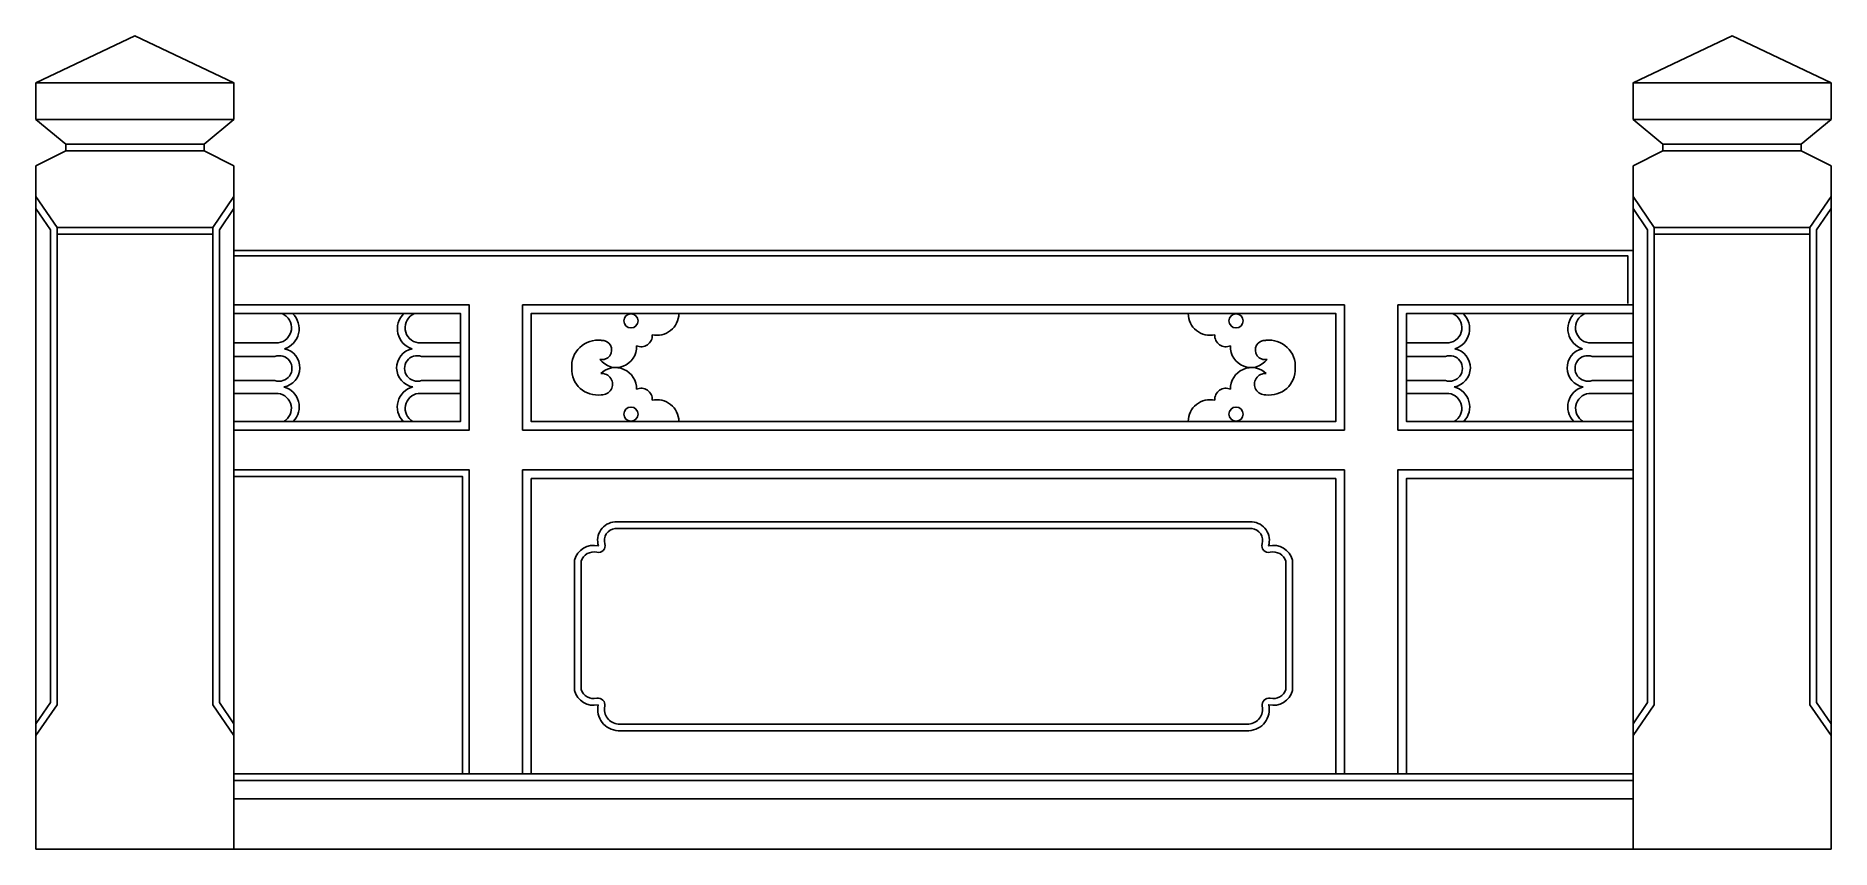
# Model space of a CAD drawing. Extents: x 2714 to 5412, y 1185 to 2408.
import ezdxf

# ---------------------------------------------------------------- set-up
doc = ezdxf.new("R2010")
doc.units = 0
doc.header["$LTSCALE"] = 0.85
doc.header["$MEASUREMENT"] = 0
for name, color, linetype in [('3', 3, 'CONTINUOUS'), ('4', 4, 'CONTINUOUS'), ('7', 7, 'CONTINUOUS')]:
    doc.layers.add(name, color=color, linetype=linetype)

msp = doc.modelspace()

# ---------------------------------------------------------------- linework, layer by layer
at = {"layer": '3'}
for p, q in [((2714.1, 2166.1), (2745.9, 2119.5)), ((3011.6, 2166.1), (2979.9, 2119.7)), ((5114.2, 2166.1), (5146, 2119.5)), ((5411.7, 2166.1), (5380, 2119.7)), ((2745.9, 2119.5), (2745.9, 1402.3)), ((2979.9, 2109.5), (2745.9, 2109.5)), ((2979.9, 1402.3), (2979.9, 2119.7)), ((5146, 2119.5), (5146, 1402.3)), ((5380, 2109.5), (5146, 2109.5)), ((5380, 1402.3), (5380, 2119.7)), ((3458.3, 1742.2), (4667.5, 1742.2)), ((3458.3, 1298.2), (3458.3, 1742.2)), ((4667.5, 1742.2), (4667.5, 1298.2)), ((2745.9, 1402.3), (2714.1, 1355.9)), ((3011.6, 1355.9), (2979.9, 1402.3)), ((5146, 1402.3), (5114.3, 1355.9)), ((5411.7, 1355.9), (5380, 1402.3)), ((5114.2, 1288.2), (3011.6, 1288.2)), ((5114.2, 1260.9), (3011.6, 1260.9))]:
    msp.add_line(p, q, dxfattribs=at)
for points in [[(3011.6, 2077.2), (5106.2, 2077.2), (5106.2, 2005.2)], [(3011.6, 1990.2), (3352.3, 1990.2), (3352.3, 1828.2), (3011.6, 1828.2)], [(3351.2, 1990.2), (3011.6, 1990.2)], [(4667.5, 1828.2), (3458.3, 1828.2), (3458.3, 1990.2), (4667.5, 1990.2)], [(3458.3, 1828.2), (4667.5, 1828.2), (4667.5, 1990.2), (3458.3, 1990.2)], [(5114.2, 1990.2), (4773.5, 1990.2), (4773.5, 1828.2), (5114.2, 1828.2)], [(4773.5, 1990.2), (5114.2, 1990.2)], [(3028.7, 1828.2), (3352.3, 1828.2)], [(3011.6, 1745.2), (3355.3, 1745.2), (3355.3, 1298.2)], [(5097.1, 1742.2), (4773.5, 1742.2)], [(5114.2, 1742.2), (4773.5, 1742.2)], [(5114.2, 1742.2), (4773.5, 1742.2), (4773.5, 1298.2)], [(5114.2, 1742.2), (4773.5, 1742.2), (4773.5, 1298.2)]]:
    msp.add_lwpolyline(points, dxfattribs=at)
for points in [[(3083.9, 1990.2), (3083.9, 1990.2, -0.769934), (3078.2, 1946.3), (3011.6, 1946.3)], [(3087.6, 1937.4, 0.574682), (3099.8, 1990.2)], [(3279.3, 1937.4, -0.574682), (3267.1, 1990.2)], [(3283, 1990.2), (3283, 1990.2, 0.769934), (3288.7, 1946.3), (3352.3, 1946.3)], [(4842.8, 1990.2), (4842.8, 1990.2, -0.769934), (4837.1, 1946.3), (4773.5, 1946.3)], [(4846.5, 1937.4, 0.574682), (4858.7, 1990.2)], [(5038.2, 1937.4, -0.574682), (5026, 1990.2)], [(5041.9, 1990.2), (5041.9, 1990.2, 0.769934), (5047.6, 1946.3), (5114.2, 1946.3)], [(3011.6, 1925.9), (3073.3, 1925.9, -1.413477), (3073.3, 1889.7), (3011.6, 1889.7)], [(3086.4, 1880.1, 0.829402), (3087.6, 1937.4)], [(3280.5, 1880.1, -0.829402), (3279.3, 1937.4)], [(3352.3, 1925.9), (3293.6, 1925.9, 1.413477), (3293.6, 1889.7), (3352.3, 1889.7)], [(4773.5, 1925.9), (4832.2, 1925.9, -1.413477), (4832.2, 1889.7), (4773.5, 1889.7)], [(4845.3, 1880.1, 0.829402), (4846.5, 1937.4)], [(5039.4, 1880.1, -0.829402), (5038.2, 1937.4, -0.829402)], [(5114.2, 1925.9), (5052.5, 1925.9, 1.413477), (5052.5, 1889.7), (5114.2, 1889.7)], [(3086.5, 1828.2), (3086.5, 1828.2, 0.72615), (3078.2, 1870.1), (3011.6, 1870.1)], [(3100.8, 1828.2, 0.58089), (3086.4, 1880.1)], [(3266.1, 1828.2, -0.58089), (3280.5, 1880.1, -0.58089)], [(3280.4, 1828.2), (3280.4, 1828.2, -0.72615), (3288.7, 1870.1), (3352.3, 1870.1)], [(4845.4, 1828.2), (4845.4, 1828.2, 0.72615), (4837.1, 1870.1), (4773.5, 1870.1)], [(4859.7, 1828.2, 0.58089), (4845.3, 1880.1, 0.58089)], [(5025, 1828.2, -0.58089), (5039.4, 1880.1)], [(5039.3, 1828.2), (5039.3, 1828.2, -0.72615), (5047.6, 1870.1), (5114.2, 1870.1)]]:
    msp.add_lwpolyline(points, format="xyb", dxfattribs=at)
msp.add_lwpolyline([(3568.9, 1400, 0.459909), (3589.1, 1373.2), (4536.7, 1373.2, 0.459909), (4556.9, 1400, -0.548084), (4568.8, 1411.9, 0.382269), (4592.5, 1425.2), (4592.5, 1618.1, 0.385055), (4568.6, 1631.4, -0.576961), (4556.8, 1644, 0.472506), (4541.4, 1667.2), (3584.4, 1667.2, 0.472506), (3569, 1644, -0.576961), (3557.2, 1631.4, 0.385055), (3533.3, 1618.1), (3533.3, 1425.2, 0.382269), (3557, 1411.9, -0.548084)], format="xyb", close=True, dxfattribs=at)
for centre in [(3608.3, 1979.3), (4517.5, 1979.3), (3608.3, 1839.1), (4517.5, 1839.1)]:
    msp.add_circle(centre, 10.6, dxfattribs=at)
for centre, radius, start, end in [((3647.3, 1990.5), 32.9, 257.4095, 359.4929), ((4478.5, 1990.5), 32.9, 180.5071, 282.5905), ((3558.6, 1911), 39.4, 82.8741, 184.3612), ((3564.7, 1935.6), 14.5, 257.804, 94.9015), ((3623.5, 1957.1), 16.7, 245.5736, 4.3504), ((4502.3, 1957.1), 16.7, 175.6496, 294.4264), ((4561.1, 1935.6), 14.5, 85.0985, 282.196), ((4567.2, 1911), 39.4, 355.6388, 97.1259), ((3586.1, 1939.7), 30.5, 216.7936, 3.99), ((4539.7, 1939.7), 30.5, 176.01, 323.2064), ((3558, 1906.6), 38.8, 177.9957, 278.0708), ((3584.9, 1877.4), 31.7, 358.3817, 134.2671), ((3564.5, 1884.2), 16, 266.5345, 96.102), ((4540.9, 1877.4), 31.7, 45.7329, 181.6183), ((4561.3, 1884.2), 16, 83.898, 273.4655), ((4567.7, 1906.6), 38.8, 261.9292, 2.0043), ((3623.5, 1861.3), 16.7, 355.6496, 114.4264), ((4502.3, 1861.3), 16.7, 65.5736, 184.3504), ((3647.3, 1827.9), 32.9, 0.5071, 102.5905), ((4478.5, 1827.9), 32.9, 77.4095, 179.4929)]:
    msp.add_arc(centre, radius, start, end, dxfattribs=at)
at = {"layer": '4'}
msp.add_line((3011.6, 1185.2), (5114.2, 1185.2), dxfattribs=at)
for points in [[(2714.2, 1185.2), (2714.1, 2212.3), (2758.9, 2235.2), (2758.9, 2245.2), (2714.2, 2282.1), (2714.2, 2337.1), (2862.9, 2407.8), (3011.6, 2337.1), (3011.5, 2282.1), (2966.8, 2245.2), (2966.8, 2235.2), (3011.6, 2212.3)], [(5411.6, 1185.2), (5411.7, 2212.3), (5366.9, 2235.2), (5366.9, 2245.2), (5411.6, 2282.1), (5411.6, 2337.1), (5262.9, 2407.8), (5114.2, 2337.1), (5114.3, 2282.1), (5159, 2245.2), (5159, 2235.2), (5114.2, 2212.3)], [(2714.1, 2212.3), (2714.2, 1185.2), (3011.6, 1185.2), (3011.6, 2212.3)], [(5411.7, 2212.3), (5411.6, 1185.2), (5114.2, 1185.2), (5114.2, 2212.3)]]:
    msp.add_lwpolyline(points, dxfattribs=at)
at = {"layer": '7'}
for p, q in [((2979.9, 2119.5), (2745.9, 2119.5)), ((5380, 2119.5), (5146, 2119.5)), ((3365.3, 2003.2), (3011.6, 2003.2)), ((4680.5, 2003.2), (3445.3, 2003.2)), ((4680.5, 2003.2), (4680.5, 1815.2)), ((4760.5, 2003.2), (4760.5, 1815.2)), ((3445.3, 1815.2), (4680.5, 1815.2)), ((4760.5, 1815.2), (5114.2, 1815.2)), ((2714.2, 1373.6), (2735.9, 1405.4)), ((2735.9, 1405.4), (2714.2, 1373.6)), ((3011.6, 1373.6), (2989.9, 1405.4)), ((3011.6, 1373.6), (2989.9, 1405.4)), ((5114.3, 1373.6), (5136, 1405.4)), ((5136, 1405.4), (5114.3, 1373.6)), ((5411.7, 1373.6), (5390, 1405.4)), ((5411.7, 1373.6), (5390, 1405.4)), ((5097.1, 1298.2), (3011.6, 1298.2)), ((3011.6, 1298.2), (5114.2, 1298.2))]:
    msp.add_line(p, q, dxfattribs=at)
for points in [[(3011.6, 2337.1), (2714.2, 2337.1)], [(5114.2, 2337.1), (5411.6, 2337.1)], [(3011.6, 2282.1), (2714.1, 2282.1)], [(5114.2, 2282.1), (5411.7, 2282.1)], [(2966.8, 2245.2), (2758.9, 2245.2)], [(2966.8, 2245.2), (2966.8, 2235.2), (2758.9, 2235.2)], [(5159, 2245.2), (5159, 2235.2), (5366.9, 2235.2)], [(5159, 2245.2), (5366.9, 2245.2)], [(2714.2, 2148.2), (2735.9, 2116.4), (2735.9, 1405.4)], [(3011.5, 2148.2), (2989.8, 2116.4), (2989.8, 1405.4)], [(5114.3, 2148.2), (5136, 2116.4), (5136, 1405.4)], [(5411.6, 2148.2), (5389.9, 2116.4), (5389.9, 1405.4)], [(3011.6, 2085.2), (3011.6, 2085.2), (5114.2, 2085.2), (5114.2, 2005.2)], [(3011.6, 2003.2), (3365.3, 2003.2), (3365.3, 1815.2), (3011.6, 1815.2)], [(4680.5, 1815.2), (3445.3, 1815.2), (3445.3, 2003.2), (4680.5, 2003.2)], [(4760.5, 2003.2), (5114.2, 2003.2)], [(3011.6, 1815.2), (3365.3, 1815.2)], [(5114.2, 1815.2), (4760.5, 1815.2)], [(3011.6, 1755.2), (3365.3, 1755.2), (3365.3, 1298.2)], [(4680.5, 1755.2), (3445.3, 1755.2)], [(3445.3, 1755.2), (3445.3, 1298.2)], [(4680.5, 1755.2), (4680.5, 1298.2)], [(5097.1, 1755.2), (4760.5, 1755.2)], [(5114.2, 1755.2), (4760.5, 1755.2), (4760.5, 1298.2)], [(5114.2, 1755.2), (4760.5, 1755.2), (4760.5, 1298.2)]]:
    msp.add_lwpolyline(points, dxfattribs=at)
msp.add_lwpolyline([(3559.1, 1402.1, 0.463144), (3588.8, 1363.2), (4537, 1363.2, 0.463144), (4566.7, 1402.1, 0.399541), (4602.5, 1423.7), (4602.5, 1619.6, 0.40236), (4566.4, 1641.1, 0.478544), (4541.8, 1677.2), (3584, 1677.2, 0.478544), (3559.4, 1641.1, 0.40236), (3523.3, 1619.6), (3523.3, 1423.7, 0.399541)], format="xyb", close=True, dxfattribs=at)

doc.saveas('drawing.dxf')
